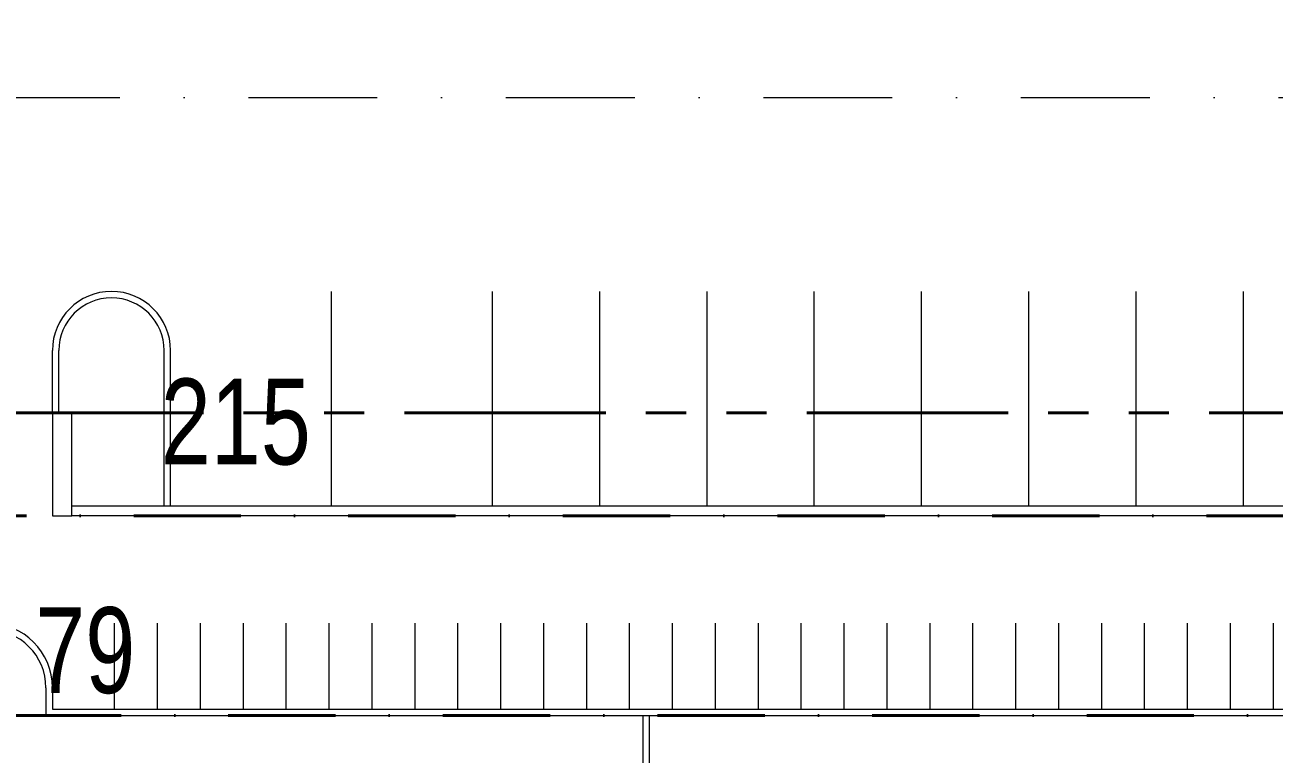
# Model space of a CAD drawing. Header units: inches. Extents: x 5542223 to 12533222, y 497239 to 5189502.
# Drawn here: x 6857798 to 6886902, y 2180012 to 2196995 of the extents above; entities that cross this region are included whole.
import ezdxf

# ---------------------------------------------------------------- set-up
doc = ezdxf.new("R2010")
doc.units = ezdxf.units.IN
doc.header["$MEASUREMENT"] = 0
doc.linetypes.add('DASHDOT', pattern=[1, 0.5, -0.25, 0, -0.25])
doc.linetypes.add('PHANTOM2', pattern=[1.25, 0.625, -0.125, 0.125, -0.125, 0.125, -0.125])
doc.layers.get('0').update_dxf_attribs({"color": 1})
for name, color, linetype, lineweight in [('Area_parking', 7, 'DASHDOT', 40), ('PARKING NO TXT', 7, 'Continuous', 9), ('Road', 7, 'Continuous', 15), ('Road_center', 7, 'DASHDOT', 13), ('Road_CStone', 8, 'Continuous', 15), ('ROW', 7, 'PHANTOM2', 40), ('S_Parkingbays', 7, 'Continuous', 13)]:
    doc.layers.add(name, color=color, linetype=linetype, lineweight=lineweight)
doc.styles.add('Parking_txt', font='arial.ttf', dxfattribs={"width": 0.75})

msp = doc.modelspace()

# ---------------------------------------------------------------- linework, layer by layer
msp.add_circle((6864263.374, 1819279.277), 1322040.52)
at = {"layer": 'Area_parking', "ltscale": 5000}
msp.add_lwpolyline([(6770329.817, 2185557.199), (6900037.133, 2185557.199), (6900037.133, 2180907.199), (6770329.817, 2180907.199), (6770329.817, 2185557.199)], close=True, dxfattribs=at)
at = {"layer": 'Road'}
for p, q in [((6858437.133, 2187957.199), (6858437.133, 2189410.37)), ((6898690.791, 2185787.199), (6858887.133, 2185787.199)), ((6898690.791, 2185557.199), (6858887.133, 2185557.199)), ((6858287.133, 2181557.199), (6858287.133, 2180907.199)), ((6858437.133, 2181557.199), (6858437.133, 2181057.199)), ((6858437.133, 2181057.199), (6898887.133, 2181057.199)), ((6858287.133, 2180907.199), (6899037.133, 2180907.199)), ((6872199.822, 2178676.199), (6872199.822, 2180907.199)), ((6872349.822, 2178676.199), (6872349.822, 2180907.199))]:
    msp.add_line(p, q, dxfattribs=at)
msp.add_lwpolyline([(6858887.133, 2185557.199), (6858887.133, 2187957.199), (6858437.133, 2187957.199), (6858437.133, 2185557.199)], close=True, dxfattribs=at)
for centre, radius, end in [((6859813.962, 2189410.37), 1376.829, 180), ((6856937.133, 2181557.199), 1500, 90), ((6856937.133, 2181557.199), 1350, 90)]:
    msp.add_arc(centre, radius, 0, end, dxfattribs=at)
at = {"layer": 'Road_center', "ltscale": 6000}
msp.add_line((6707002.844, 2195307.199), (6907488.227, 2195307.199), dxfattribs=at)
at = {"layer": 'Road_CStone', "ltscale": 6000}
for p, q in [((6858587.133, 2187957.199), (6858587.133, 2189410.37)), ((6861040.791, 2185787.199), (6861040.791, 2189410.37))]:
    msp.add_line(p, q, dxfattribs=at)
msp.add_arc((6859813.962, 2189410.37), 1226.829, 0, 180, dxfattribs=at)
at = {"layer": 'ROW', "ltscale": 7500}
msp.add_line((6763517.133, 2187957.199), (6905072.133, 2187957.199), dxfattribs=at)
at = {"layer": 'S_Parkingbays'}
for p, q in [((6864940.791, 2185787.199), (6864940.791, 2190787.199)), ((6868690.791, 2185787.199), (6868690.791, 2190787.199)), ((6871190.791, 2185787.199), (6871190.791, 2190787.199)), ((6873690.791, 2185787.199), (6873690.791, 2190787.199)), ((6876190.791, 2185787.199), (6876190.791, 2190787.199)), ((6878690.791, 2185787.199), (6878690.791, 2190787.199)), ((6881190.791, 2185787.199), (6881190.791, 2190787.199)), ((6883690.791, 2185787.199), (6883690.791, 2190787.199)), ((6886190.791, 2185787.199), (6886190.791, 2190787.199)), ((6861190.791, 2185787.199), (6861190.791, 2189410.37)), ((6859887.133, 2181057.199), (6859887.133, 2183057.199)), ((6860887.133, 2181057.199), (6860887.133, 2183057.199)), ((6861887.133, 2181057.199), (6861887.133, 2183057.199)), ((6862887.133, 2181057.199), (6862887.133, 2183057.199)), ((6863887.133, 2181057.199), (6863887.133, 2183057.199)), ((6864887.133, 2181057.199), (6864887.133, 2183057.199)), ((6865887.133, 2181057.199), (6865887.133, 2183057.199)), ((6866887.133, 2181057.199), (6866887.133, 2183057.199)), ((6867887.133, 2181057.199), (6867887.133, 2183057.199)), ((6868887.133, 2181057.199), (6868887.133, 2183057.199)), ((6869887.133, 2181057.199), (6869887.133, 2183057.199)), ((6870887.133, 2181057.199), (6870887.133, 2183057.199)), ((6871887.133, 2181057.199), (6871887.133, 2183057.199)), ((6872887.133, 2181057.199), (6872887.133, 2183057.199)), ((6873887.133, 2181057.199), (6873887.133, 2183057.199)), ((6874887.133, 2181057.199), (6874887.133, 2183057.199)), ((6875887.133, 2181057.199), (6875887.133, 2183057.199)), ((6876887.133, 2181057.199), (6876887.133, 2183057.199)), ((6877887.133, 2181057.199), (6877887.133, 2183057.199)), ((6878887.133, 2181057.199), (6878887.133, 2183057.199)), ((6879887.133, 2181057.199), (6879887.133, 2183057.199)), ((6880887.133, 2181057.199), (6880887.133, 2183057.199)), ((6881887.133, 2181057.199), (6881887.133, 2183057.199)), ((6882887.133, 2181057.199), (6882887.133, 2183057.199)), ((6883887.133, 2181057.199), (6883887.133, 2183057.199)), ((6884887.133, 2181057.199), (6884887.133, 2183057.199)), ((6885887.133, 2181057.199), (6885887.133, 2183057.199)), ((6886887.133, 2181057.199), (6886887.133, 2183057.199))]:
    msp.add_line(p, q, dxfattribs=at)

# ---------------------------------------------------------------- texts
at = {"layer": 'PARKING NO TXT', "style": 'Parking_txt', "width": 0.75}
for s, p in [('215', (6860962.798, 2186757.199)), ('79', (6858037.422, 2181431.567))]:
    msp.add_text(s, height=2000, dxfattribs=at).set_placement(p)

doc.saveas('drawing.dxf')
